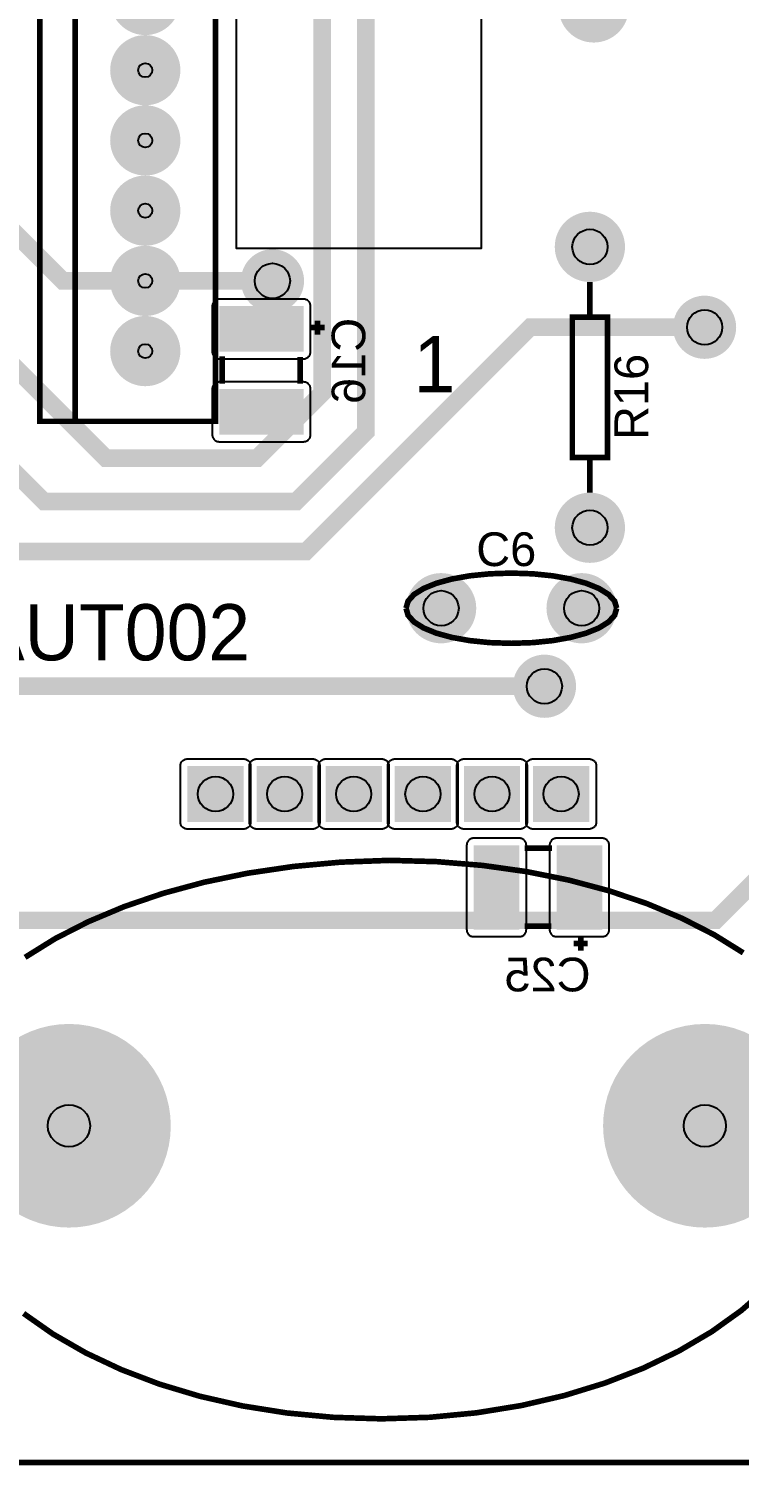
# Model space of a CAD drawing. Header units: inches. Extents: x -2.52 to 2.52, y -2.23 to 2.23.
# Drawn here: x -0.374 to 0.638, y -2.232 to -0.187 of the extents above; entities that cross this region are included whole.
import ezdxf

# ---------------------------------------------------------------- set-up
doc = ezdxf.new("R2010")
doc.units = ezdxf.units.IN
doc.layers.get('0').update_dxf_attribs({"linetype": 'CONTINUOUS'})

# ---------------------------------------------------------------- blocks, each defined once
blk = doc.blocks.new('RPAD')
blk.add_trace([(-0.5, -0.5), (-0.5, 0.5), (0.5, -0.5), (0.5, 0.5)])
blk = doc.blocks.new('EPAD')
at = {"const_width": 0.5}
blk.add_lwpolyline([(-0.25, 0, 1), (0.25, 0, 1)], format="xyb", close=True, dxfattribs=at)

msp = doc.modelspace()

# ---------------------------------------------------------------- linework, layer by layer
for points, const_width in [([(-2.515008, -2.228346), (2.512551, -2.228346), (2.512551, 2.228346), (-2.515008, 2.228346), (-2.515008, -2.228346)], 0.008), ([(-2.515008, -2.228346), (2.512551, -2.228346), (2.512551, 2.228346), (-2.515008, 2.228346), (-2.515008, -2.228346)], 0.008), ([(-2.515008, -2.228346), (2.512551, -2.228346), (2.512551, 2.228346), (-2.515008, 2.228346), (-2.515008, -2.228346)], 0.008), ([(-0.357984, -0.745732), (-0.107984, -0.745732), (-0.107984, 1.354268), (-0.357984, 1.354268), (-0.357984, -0.745732)], 0.008), ([(-0.357984, -0.745732), (-0.107984, -0.745732), (-0.107984, 1.354268), (-0.357984, 1.354268), (-0.357984, -0.745732)], 0.008), ([(-0.357984, -0.745732), (-0.107984, -0.745732), (-0.107984, 1.354268), (-0.357984, 1.354268), (-0.357984, -0.745732)], 0.008), ([(-0.307984, -0.745732), (-0.307984, 1.354268)], 0.008), ([(-0.307984, -0.745732), (-0.307984, 1.354268)], 0.008), ([(-0.307984, -0.745732), (-0.307984, 1.354268)], 0.008), ([(0.360413, -1.123002), (-0.90788, -1.123002), (-0.987512, -1.04337), (-0.987512, 0.538232), (-1.095418, 0.646138)], 0.025), ([(1.766772, -1.148915), (0.911649, -1.148915), (0.604229, -1.456335), (-0.669035, -1.456335), (-1.050504, -1.074866), (-1.050504, 0.423367), (-1.159022, 0.531886)], 0.025), ([(-0.026882, -0.545732), (-0.207984, -0.545732), (-0.325241, -0.545732), (-0.664286, -0.206687), (-0.664286, 0.224193), (-0.684644, 0.244551)], 0.025), ([(-0.664677, -0.397701), (-0.264225, -0.798153), (-0.048511, -0.798153), (0.043984, -0.705658), (0.043984, -0.090614), (0.311701, 0.177102)], 0.025), ([(-0.692236, -0.519748), (-0.35195, -0.860034), (0.00682, -0.860034), (0.10611, -0.760744), (0.10611, -0.494786), (0.10611, -0.161453), (0.322422, 0.054859), (0.516229, 0.054859), (0.591228, 0.129858)], 0.025), ([(0.425087, -0.547307), (0.425087, -0.597307)], 0.008), ([(0.425087, -0.547307), (0.425087, -0.597307)], 0.008), ([(0.425087, -0.547307), (0.425087, -0.597307)], 0.008), ([(-0.705946, -0.647268), (-0.422258, -0.930956), (0.021004, -0.930956), (0.340153, -0.611807), (0.58838, -0.611807)], 0.025), ([(0.02737, -0.612236), (0.04737, -0.612236)], 0.008), ([(0.02737, -0.612236), (0.04737, -0.612236)], 0.008), ([(0.02737, -0.612236), (0.04737, -0.612236)], 0.008), ([(0.03737, -0.622236), (0.03737, -0.602236)], 0.008), ([(0.03737, -0.622236), (0.03737, -0.602236)], 0.008), ([(0.03737, -0.622236), (0.03737, -0.602236)], 0.008), ([(0.400087, -0.797307), (0.450087, -0.797307), (0.450087, -0.597307), (0.400087, -0.597307), (0.400087, -0.797307)], 0.008), ([(0.400087, -0.797307), (0.450087, -0.797307), (0.450087, -0.597307), (0.400087, -0.597307), (0.400087, -0.797307)], 0.008), ([(0.400087, -0.797307), (0.450087, -0.797307), (0.450087, -0.597307), (0.400087, -0.597307), (0.400087, -0.797307)], 0.008), ([(-0.09863, -0.692236), (-0.09863, -0.653236)], 0.008), ([(-0.09863, -0.692236), (-0.09863, -0.653236)], 0.008), ([(-0.09863, -0.692236), (-0.09863, -0.653236)], 0.008), ([(0.01237, -0.692236), (0.01237, -0.654236)], 0.008), ([(0.01237, -0.692236), (0.01237, -0.654236)], 0.008), ([(0.01237, -0.692236), (0.01237, -0.654236)], 0.008), ([(0.425087, -0.797307), (0.425087, -0.847307)], 0.008), ([(0.425087, -0.797307), (0.425087, -0.847307)], 0.008), ([(0.425087, -0.797307), (0.425087, -0.847307)], 0.008), ([(0.163276, -1.011874), (0.166235, -1.001687), (0.17476, -0.992249), (0.188324, -0.983749), (0.206401, -0.976374), (0.228461, -0.970311), (0.253979, -0.965749), (0.282426, -0.962874), (0.313276, -0.961874)], 0.008), ([(0.163276, -1.011874), (0.166235, -1.001687), (0.17476, -0.992249), (0.188324, -0.983749), (0.206401, -0.976374), (0.228461, -0.970311), (0.253979, -0.965749), (0.282426, -0.962874), (0.313276, -0.961874)], 0.008), ([(0.163276, -1.011874), (0.166235, -1.001687), (0.17476, -0.992249), (0.188324, -0.983749), (0.206401, -0.976374), (0.228461, -0.970311), (0.253979, -0.965749), (0.282426, -0.962874), (0.313276, -0.961874)], 0.008), ([(0.463276, -1.011874), (0.460276, -1.001687), (0.45165, -0.992249), (0.437963, -0.983749), (0.419776, -0.976374), (0.39765, -0.970311), (0.37215, -0.965749), (0.343838, -0.962874), (0.313276, -0.961874)], 0.008), ([(0.463276, -1.011874), (0.460276, -1.001687), (0.45165, -0.992249), (0.437963, -0.983749), (0.419776, -0.976374), (0.39765, -0.970311), (0.37215, -0.965749), (0.343838, -0.962874), (0.313276, -0.961874)], 0.008), ([(0.463276, -1.011874), (0.460276, -1.001687), (0.45165, -0.992249), (0.437963, -0.983749), (0.419776, -0.976374), (0.39765, -0.970311), (0.37215, -0.965749), (0.343838, -0.962874), (0.313276, -0.961874)], 0.008), ([(0.163276, -1.011874), (0.166235, -1.022061), (0.17476, -1.031499), (0.188324, -1.039999), (0.206401, -1.047374), (0.228461, -1.053437), (0.253979, -1.057999), (0.282426, -1.060874), (0.313276, -1.061874)], 0.008), ([(0.163276, -1.011874), (0.166235, -1.022061), (0.17476, -1.031499), (0.188324, -1.039999), (0.206401, -1.047374), (0.228461, -1.053437), (0.253979, -1.057999), (0.282426, -1.060874), (0.313276, -1.061874)], 0.008), ([(0.163276, -1.011874), (0.166235, -1.022061), (0.17476, -1.031499), (0.188324, -1.039999), (0.206401, -1.047374), (0.228461, -1.053437), (0.253979, -1.057999), (0.282426, -1.060874), (0.313276, -1.061874)], 0.008), ([(0.463276, -1.011874), (0.460276, -1.022061), (0.45165, -1.031499), (0.437963, -1.039999), (0.419776, -1.047374), (0.39765, -1.053437), (0.37215, -1.057999), (0.343838, -1.060874), (0.313276, -1.061874)], 0.008), ([(0.463276, -1.011874), (0.460276, -1.022061), (0.45165, -1.031499), (0.437963, -1.039999), (0.419776, -1.047374), (0.39765, -1.053437), (0.37215, -1.057999), (0.343838, -1.060874), (0.313276, -1.061874)], 0.008), ([(0.463276, -1.011874), (0.460276, -1.022061), (0.45165, -1.031499), (0.437963, -1.039999), (0.419776, -1.047374), (0.39765, -1.053437), (0.37215, -1.057999), (0.343838, -1.060874), (0.313276, -1.061874)], 0.008), ([(0.332126, -1.353512), (0.371126, -1.353512)], 0.008), ([(0.332126, -1.353512), (0.371126, -1.353512)], 0.008), ([(0.332126, -1.353512), (0.371126, -1.353512)], 0.008), ([(0.140047, -1.370929), (0.070206, -1.373511), (0.002704, -1.37967), (-0.062158, -1.389242), (-0.124082, -1.40206), (-0.18277, -1.417959), (-0.237921, -1.436774), (-0.289239, -1.458339), (-0.336423, -1.482488), (-0.379175, -1.509057)], 0.008), ([(0.140047, -1.370929), (0.070206, -1.373511), (0.002704, -1.37967), (-0.062158, -1.389242), (-0.124082, -1.40206), (-0.18277, -1.417959), (-0.237921, -1.436774), (-0.289239, -1.458339), (-0.336423, -1.482488), (-0.379175, -1.509057)], 0.008), ([(0.140047, -1.370929), (0.070206, -1.373511), (0.002704, -1.37967), (-0.062158, -1.389242), (-0.124082, -1.40206), (-0.18277, -1.417959), (-0.237921, -1.436774), (-0.289239, -1.458339), (-0.336423, -1.482488), (-0.379175, -1.509057)], 0.008), ([(0.643458, -1.502617), (0.601877, -1.476767), (0.556013, -1.45333), (0.506165, -1.432474), (0.452629, -1.414367), (0.395703, -1.399176), (0.335684, -1.38707), (0.272871, -1.378215), (0.207559, -1.372778), (0.140047, -1.370929)], 0.008), ([(0.643458, -1.502617), (0.601877, -1.476767), (0.556013, -1.45333), (0.506165, -1.432474), (0.452629, -1.414367), (0.395703, -1.399176), (0.335684, -1.38707), (0.272871, -1.378215), (0.207559, -1.372778), (0.140047, -1.370929)], 0.008), ([(0.643458, -1.502617), (0.601877, -1.476767), (0.556013, -1.45333), (0.506165, -1.432474), (0.452629, -1.414367), (0.395703, -1.399176), (0.335684, -1.38707), (0.272871, -1.378215), (0.207559, -1.372778), (0.140047, -1.370929)], 0.008), ([(0.332126, -1.464512), (0.370126, -1.464512)], 0.008), ([(0.332126, -1.464512), (0.370126, -1.464512)], 0.008), ([(0.332126, -1.464512), (0.370126, -1.464512)], 0.008), ([(0.402126, -1.489512), (0.422126, -1.489512)], 0.008), ([(0.402126, -1.489512), (0.422126, -1.489512)], 0.008), ([(0.402126, -1.489512), (0.422126, -1.489512)], 0.008), ([(0.412126, -1.479512), (0.412126, -1.499512)], 0.008), ([(0.412126, -1.479512), (0.412126, -1.499512)], 0.008), ([(0.412126, -1.479512), (0.412126, -1.499512)], 0.008), ([(-0.381277, -2.016108), (-0.339191, -2.045572), (-0.292772, -2.072285), (-0.242319, -2.096057), (-0.188134, -2.116695), (-0.130518, -2.134009), (-0.069772, -2.147808), (-0.006197, -2.157901), (0.059906, -2.164097), (0.128236, -2.166205), (0.196976, -2.164037), (0.263475, -2.157666), (0.32743, -2.147287), (0.38854, -2.133098), (0.446501, -2.115294), (0.50101, -2.094071), (0.551765, -2.069627), (0.598463, -2.042158), (0.6408, -2.01186), (0.678475, -1.97893)], 0.008), ([(-0.381277, -2.016108), (-0.339191, -2.045572), (-0.292772, -2.072285), (-0.242319, -2.096057), (-0.188134, -2.116695), (-0.130518, -2.134009), (-0.069772, -2.147808), (-0.006197, -2.157901), (0.059906, -2.164097), (0.128236, -2.166205), (0.196976, -2.164037), (0.263475, -2.157666), (0.32743, -2.147287), (0.38854, -2.133098), (0.446501, -2.115294), (0.50101, -2.094071), (0.551765, -2.069627), (0.598463, -2.042158), (0.6408, -2.01186), (0.678475, -1.97893)], 0.008), ([(-0.381277, -2.016108), (-0.339191, -2.045572), (-0.292772, -2.072285), (-0.242319, -2.096057), (-0.188134, -2.116695), (-0.130518, -2.134009), (-0.069772, -2.147808), (-0.006197, -2.157901), (0.059906, -2.164097), (0.128236, -2.166205), (0.196976, -2.164037), (0.263475, -2.157666), (0.32743, -2.147287), (0.38854, -2.133098), (0.446501, -2.115294), (0.50101, -2.094071), (0.551765, -2.069627), (0.598463, -2.042158), (0.6408, -2.01186), (0.678475, -1.97893)], 0.008)]:
    msp.add_lwpolyline(points, dxfattribs=dict(const_width=const_width))
msp.add_lwpolyline([(-0.078673, 1.211748), (-0.078673, -0.499276), (0.270933, -0.499276), (0.270933, 1.211748), (-0.078673, 1.211748)])
for points in [[(0.02737, -0.646736), (0.02737, -0.581736), (0.02732, -0.580697), (0.027171, -0.579692), (0.026929, -0.578725), (0.026598, -0.577801), (0.026184, -0.576924), (0.025689, -0.5761), (0.02512, -0.575333), (0.02448, -0.574627), (0.023773, -0.573987), (0.023006, -0.573417), (0.022182, -0.572923), (0.021306, -0.572508), (0.020381, -0.572177), (0.019415, -0.571935), (0.018409, -0.571787), (0.01737, -0.571736), (-0.10263, -0.571736), (-0.103669, -0.571787), (-0.104674, -0.571935), (-0.105641, -0.572177), (-0.106565, -0.572508), (-0.107442, -0.572923), (-0.108266, -0.573417), (-0.109033, -0.573987), (-0.109739, -0.574627), (-0.11038, -0.575333), (-0.110949, -0.5761), (-0.111444, -0.576924), (-0.111858, -0.577801), (-0.112189, -0.578725), (-0.112431, -0.579692), (-0.11258, -0.580697), (-0.11263, -0.581736), (-0.11263, -0.646736), (-0.11258, -0.647776), (-0.112431, -0.648781), (-0.112189, -0.649748), (-0.111858, -0.650672), (-0.111444, -0.651548), (-0.110949, -0.652372), (-0.11038, -0.65314), (-0.109739, -0.653846), (-0.109033, -0.654486), (-0.108266, -0.655055), (-0.107442, -0.65555), (-0.106565, -0.655965), (-0.105641, -0.656295), (-0.104674, -0.656537), (-0.103669, -0.656686), (-0.10263, -0.656736), (0.01737, -0.656736), (0.018409, -0.656686), (0.019415, -0.656537), (0.020381, -0.656295), (0.021306, -0.655965), (0.022182, -0.65555), (0.023006, -0.655055), (0.023773, -0.654486), (0.02448, -0.653846), (0.02512, -0.65314), (0.025689, -0.652372), (0.026184, -0.651548), (0.026598, -0.650672), (0.026929, -0.649748), (0.027171, -0.648781), (0.02732, -0.647776), (0.02737, -0.646736)], [(0.02737, -0.764736), (0.02737, -0.699736), (0.02732, -0.698697), (0.027171, -0.697692), (0.026929, -0.696725), (0.026598, -0.695801), (0.026184, -0.694924), (0.025689, -0.6941), (0.02512, -0.693333), (0.02448, -0.692627), (0.023773, -0.691987), (0.023006, -0.691417), (0.022182, -0.690923), (0.021306, -0.690508), (0.020381, -0.690177), (0.019415, -0.689935), (0.018409, -0.689787), (0.01737, -0.689736), (-0.10263, -0.689736), (-0.103669, -0.689787), (-0.104674, -0.689935), (-0.105641, -0.690177), (-0.106565, -0.690508), (-0.107442, -0.690923), (-0.108266, -0.691417), (-0.109033, -0.691987), (-0.109739, -0.692627), (-0.11038, -0.693333), (-0.110949, -0.6941), (-0.111444, -0.694924), (-0.111858, -0.695801), (-0.112189, -0.696725), (-0.112431, -0.697692), (-0.11258, -0.698697), (-0.11263, -0.699736), (-0.11263, -0.764736), (-0.11258, -0.765776), (-0.112431, -0.766781), (-0.112189, -0.767748), (-0.111858, -0.768672), (-0.111444, -0.769548), (-0.110949, -0.770372), (-0.11038, -0.77114), (-0.109739, -0.771846), (-0.109033, -0.772486), (-0.108266, -0.773055), (-0.107442, -0.77355), (-0.106565, -0.773965), (-0.105641, -0.774295), (-0.104674, -0.774537), (-0.103669, -0.774686), (-0.10263, -0.774736), (0.01737, -0.774736), (0.018409, -0.774686), (0.019415, -0.774537), (0.020381, -0.774295), (0.021306, -0.773965), (0.022182, -0.77355), (0.023006, -0.773055), (0.023773, -0.772486), (0.02448, -0.771846), (0.02512, -0.77114), (0.025689, -0.770372), (0.026184, -0.769548), (0.026598, -0.768672), (0.026929, -0.767748), (0.027171, -0.766781), (0.02732, -0.765776), (0.02737, -0.764736)], [(-0.067984, -1.326441), (-0.147984, -1.326441), (-0.149024, -1.326391), (-0.150029, -1.326242), (-0.150996, -1.326), (-0.15192, -1.325669), (-0.152796, -1.325255), (-0.15362, -1.32476), (-0.154388, -1.324191), (-0.155094, -1.32355), (-0.155734, -1.322844), (-0.156303, -1.322077), (-0.156798, -1.321253), (-0.157213, -1.320376), (-0.157543, -1.319452), (-0.157785, -1.318485), (-0.157934, -1.31748), (-0.157984, -1.316441), (-0.157984, -1.236441), (-0.157934, -1.235402), (-0.157785, -1.234396), (-0.157543, -1.23343), (-0.157213, -1.232506), (-0.156798, -1.231629), (-0.156303, -1.230805), (-0.155734, -1.230038), (-0.155094, -1.229331), (-0.154388, -1.228691), (-0.15362, -1.228122), (-0.152796, -1.227627), (-0.15192, -1.227213), (-0.150996, -1.226882), (-0.150029, -1.22664), (-0.149024, -1.226491), (-0.147984, -1.226441), (-0.067984, -1.226441), (-0.066945, -1.226491), (-0.06594, -1.22664), (-0.064973, -1.226882), (-0.064049, -1.227213), (-0.063172, -1.227627), (-0.062348, -1.228122), (-0.061581, -1.228691), (-0.060875, -1.229331), (-0.060235, -1.230038), (-0.059665, -1.230805), (-0.059171, -1.231629), (-0.058756, -1.232506), (-0.058425, -1.23343), (-0.058183, -1.234396), (-0.058035, -1.235402), (-0.057984, -1.236441), (-0.057984, -1.316441), (-0.058035, -1.31748), (-0.058183, -1.318485), (-0.058425, -1.319452), (-0.058756, -1.320376), (-0.059171, -1.321253), (-0.059665, -1.322077), (-0.060235, -1.322844), (-0.060875, -1.32355), (-0.061581, -1.324191), (-0.062348, -1.32476), (-0.063172, -1.325255), (-0.064049, -1.325669), (-0.064973, -1.326), (-0.06594, -1.326242), (-0.066945, -1.326391), (-0.067984, -1.326441)], [(0.030441, -1.326441), (-0.049559, -1.326441), (-0.050598, -1.326391), (-0.051604, -1.326242), (-0.05257, -1.326), (-0.053494, -1.325669), (-0.054371, -1.325255), (-0.055195, -1.32476), (-0.055963, -1.324191), (-0.056669, -1.32355), (-0.057309, -1.322844), (-0.057878, -1.322077), (-0.058372, -1.321253), (-0.058787, -1.320376), (-0.059118, -1.319452), (-0.05936, -1.318485), (-0.059509, -1.31748), (-0.059559, -1.316441), (-0.059559, -1.236441), (-0.059509, -1.235402), (-0.05936, -1.234396), (-0.059118, -1.23343), (-0.058787, -1.232506), (-0.058372, -1.231629), (-0.057878, -1.230805), (-0.057309, -1.230038), (-0.056669, -1.229331), (-0.055963, -1.228691), (-0.055195, -1.228122), (-0.054371, -1.227627), (-0.053494, -1.227213), (-0.05257, -1.226882), (-0.051604, -1.22664), (-0.050598, -1.226491), (-0.049559, -1.226441), (0.030441, -1.226441), (0.03148, -1.226491), (0.032485, -1.22664), (0.033452, -1.226882), (0.034376, -1.227213), (0.035253, -1.227627), (0.036077, -1.228122), (0.036844, -1.228691), (0.03755, -1.229331), (0.038191, -1.230038), (0.03876, -1.230805), (0.039254, -1.231629), (0.039669, -1.232506), (0.04, -1.23343), (0.040242, -1.234396), (0.040391, -1.235402), (0.040441, -1.236441), (0.040441, -1.316441), (0.040391, -1.31748), (0.040242, -1.318485), (0.04, -1.319452), (0.039669, -1.320376), (0.039254, -1.321253), (0.03876, -1.322077), (0.038191, -1.322844), (0.03755, -1.32355), (0.036844, -1.324191), (0.036077, -1.32476), (0.035253, -1.325255), (0.034376, -1.325669), (0.033452, -1.326), (0.032485, -1.326242), (0.03148, -1.326391), (0.030441, -1.326441)], [(0.128866, -1.326441), (0.048866, -1.326441), (0.047827, -1.326391), (0.046822, -1.326242), (0.045855, -1.326), (0.044931, -1.325669), (0.044054, -1.325255), (0.04323, -1.32476), (0.042463, -1.324191), (0.041757, -1.32355), (0.041117, -1.322844), (0.040547, -1.322077), (0.040053, -1.321253), (0.039638, -1.320376), (0.039307, -1.319452), (0.039065, -1.318485), (0.038917, -1.31748), (0.038866, -1.316441), (0.038866, -1.236441), (0.038917, -1.235402), (0.039065, -1.234396), (0.039307, -1.23343), (0.039638, -1.232506), (0.040053, -1.231629), (0.040547, -1.230805), (0.041117, -1.230038), (0.041757, -1.229331), (0.042463, -1.228691), (0.04323, -1.228122), (0.044054, -1.227627), (0.044931, -1.227213), (0.045855, -1.226882), (0.046822, -1.22664), (0.047827, -1.226491), (0.048866, -1.226441), (0.128866, -1.226441), (0.129906, -1.226491), (0.130911, -1.22664), (0.131878, -1.226882), (0.132802, -1.227213), (0.133678, -1.227627), (0.134502, -1.228122), (0.13527, -1.228691), (0.135976, -1.229331), (0.136616, -1.230038), (0.137185, -1.230805), (0.13768, -1.231629), (0.138094, -1.232506), (0.138425, -1.23343), (0.138667, -1.234396), (0.138816, -1.235402), (0.138866, -1.236441), (0.138866, -1.316441), (0.138816, -1.31748), (0.138667, -1.318485), (0.138425, -1.319452), (0.138094, -1.320376), (0.13768, -1.321253), (0.137185, -1.322077), (0.136616, -1.322844), (0.135976, -1.32355), (0.13527, -1.324191), (0.134502, -1.32476), (0.133678, -1.325255), (0.132802, -1.325669), (0.131878, -1.326), (0.130911, -1.326242), (0.129906, -1.326391), (0.128866, -1.326441)], [(0.227291, -1.326441), (0.147291, -1.326441), (0.146252, -1.326391), (0.145247, -1.326242), (0.14428, -1.326), (0.143356, -1.325669), (0.14248, -1.325255), (0.141656, -1.32476), (0.140888, -1.324191), (0.140182, -1.32355), (0.139542, -1.322844), (0.138972, -1.322077), (0.138478, -1.321253), (0.138063, -1.320376), (0.137732, -1.319452), (0.13749, -1.318485), (0.137342, -1.31748), (0.137291, -1.316441), (0.137291, -1.236441), (0.137342, -1.235402), (0.13749, -1.234396), (0.137732, -1.23343), (0.138063, -1.232506), (0.138478, -1.231629), (0.138972, -1.230805), (0.139542, -1.230038), (0.140182, -1.229331), (0.140888, -1.228691), (0.141656, -1.228122), (0.14248, -1.227627), (0.143356, -1.227213), (0.14428, -1.226882), (0.145247, -1.22664), (0.146252, -1.226491), (0.147291, -1.226441), (0.227291, -1.226441), (0.228331, -1.226491), (0.229336, -1.22664), (0.230303, -1.226882), (0.231227, -1.227213), (0.232103, -1.227627), (0.232927, -1.228122), (0.233695, -1.228691), (0.234401, -1.229331), (0.235041, -1.230038), (0.23561, -1.230805), (0.236105, -1.231629), (0.23652, -1.232506), (0.23685, -1.23343), (0.237093, -1.234396), (0.237241, -1.235402), (0.237291, -1.236441), (0.237291, -1.316441), (0.237241, -1.31748), (0.237093, -1.318485), (0.23685, -1.319452), (0.23652, -1.320376), (0.236105, -1.321253), (0.23561, -1.322077), (0.235041, -1.322844), (0.234401, -1.32355), (0.233695, -1.324191), (0.232927, -1.32476), (0.232103, -1.325255), (0.231227, -1.325669), (0.230303, -1.326), (0.229336, -1.326242), (0.228331, -1.326391), (0.227291, -1.326441)], [(0.325717, -1.326441), (0.245717, -1.326441), (0.244677, -1.326391), (0.243672, -1.326242), (0.242705, -1.326), (0.241781, -1.325669), (0.240905, -1.325255), (0.240081, -1.32476), (0.239313, -1.324191), (0.238607, -1.32355), (0.237967, -1.322844), (0.237398, -1.322077), (0.236903, -1.321253), (0.236488, -1.320376), (0.236157, -1.319452), (0.235915, -1.318485), (0.235767, -1.31748), (0.235717, -1.316441), (0.235717, -1.236441), (0.235767, -1.235402), (0.235915, -1.234396), (0.236157, -1.23343), (0.236488, -1.232506), (0.236903, -1.231629), (0.237398, -1.230805), (0.237967, -1.230038), (0.238607, -1.229331), (0.239313, -1.228691), (0.240081, -1.228122), (0.240905, -1.227627), (0.241781, -1.227213), (0.242705, -1.226882), (0.243672, -1.22664), (0.244677, -1.226491), (0.245717, -1.226441), (0.325717, -1.226441), (0.326756, -1.226491), (0.327761, -1.22664), (0.328728, -1.226882), (0.329652, -1.227213), (0.330528, -1.227627), (0.331352, -1.228122), (0.33212, -1.228691), (0.332826, -1.229331), (0.333466, -1.230038), (0.334035, -1.230805), (0.33453, -1.231629), (0.334945, -1.232506), (0.335276, -1.23343), (0.335518, -1.234396), (0.335666, -1.235402), (0.335717, -1.236441), (0.335717, -1.316441), (0.335666, -1.31748), (0.335518, -1.318485), (0.335276, -1.319452), (0.334945, -1.320376), (0.33453, -1.321253), (0.334035, -1.322077), (0.333466, -1.322844), (0.332826, -1.32355), (0.33212, -1.324191), (0.331352, -1.32476), (0.330528, -1.325255), (0.329652, -1.325669), (0.328728, -1.326), (0.327761, -1.326242), (0.326756, -1.326391), (0.325717, -1.326441)], [(0.424142, -1.326441), (0.344142, -1.326441), (0.343102, -1.326391), (0.342097, -1.326242), (0.34113, -1.326), (0.340206, -1.325669), (0.33933, -1.325255), (0.338506, -1.32476), (0.337738, -1.324191), (0.337032, -1.32355), (0.336392, -1.322844), (0.335823, -1.322077), (0.335328, -1.321253), (0.334913, -1.320376), (0.334583, -1.319452), (0.334341, -1.318485), (0.334192, -1.31748), (0.334142, -1.316441), (0.334142, -1.236441), (0.334192, -1.235402), (0.334341, -1.234396), (0.334583, -1.23343), (0.334913, -1.232506), (0.335328, -1.231629), (0.335823, -1.230805), (0.336392, -1.230038), (0.337032, -1.229331), (0.337738, -1.228691), (0.338506, -1.228122), (0.33933, -1.227627), (0.340206, -1.227213), (0.34113, -1.226882), (0.342097, -1.22664), (0.343102, -1.226491), (0.344142, -1.226441), (0.424142, -1.226441), (0.425181, -1.226491), (0.426186, -1.22664), (0.427153, -1.226882), (0.428077, -1.227213), (0.428954, -1.227627), (0.429778, -1.228122), (0.430545, -1.228691), (0.431251, -1.229331), (0.431891, -1.230038), (0.432461, -1.230805), (0.432955, -1.231629), (0.43337, -1.232506), (0.433701, -1.23343), (0.433943, -1.234396), (0.434091, -1.235402), (0.434142, -1.236441), (0.434142, -1.316441), (0.434091, -1.31748), (0.433943, -1.318485), (0.433701, -1.319452), (0.43337, -1.320376), (0.432955, -1.321253), (0.432461, -1.322077), (0.431891, -1.322844), (0.431251, -1.32355), (0.430545, -1.324191), (0.429778, -1.32476), (0.428954, -1.325255), (0.428077, -1.325669), (0.427153, -1.326), (0.426186, -1.326242), (0.425181, -1.326391), (0.424142, -1.326441)], [(0.259626, -1.479512), (0.324626, -1.479512), (0.325665, -1.479461), (0.32667, -1.479313), (0.327637, -1.479071), (0.328561, -1.47874), (0.329438, -1.478326), (0.330262, -1.477831), (0.33103, -1.477261), (0.331735, -1.476621), (0.332376, -1.475915), (0.332945, -1.475148), (0.333439, -1.474324), (0.333854, -1.473447), (0.334185, -1.472523), (0.334427, -1.471556), (0.334576, -1.470551), (0.334626, -1.469512), (0.334626, -1.349512), (0.334576, -1.348472), (0.334427, -1.347467), (0.334185, -1.3465), (0.333854, -1.345576), (0.333439, -1.3447), (0.332945, -1.343876), (0.332376, -1.343109), (0.331735, -1.342402), (0.33103, -1.341762), (0.330262, -1.341193), (0.329438, -1.340698), (0.328561, -1.340283), (0.327637, -1.339953), (0.32667, -1.339711), (0.325665, -1.339562), (0.324626, -1.339512), (0.259626, -1.339512), (0.258587, -1.339562), (0.257581, -1.339711), (0.256615, -1.339953), (0.255691, -1.340283), (0.254814, -1.340698), (0.25399, -1.341193), (0.253222, -1.341762), (0.252517, -1.342402), (0.251876, -1.343109), (0.251307, -1.343876), (0.250813, -1.3447), (0.250398, -1.345576), (0.250067, -1.3465), (0.249825, -1.347467), (0.249676, -1.348472), (0.249626, -1.349512), (0.249626, -1.469512), (0.249676, -1.470551), (0.249825, -1.471556), (0.250067, -1.472523), (0.250398, -1.473447), (0.250813, -1.474324), (0.251307, -1.475148), (0.251876, -1.475915), (0.252517, -1.476621), (0.253222, -1.477261), (0.25399, -1.477831), (0.254814, -1.478326), (0.255691, -1.47874), (0.256615, -1.479071), (0.257581, -1.479313), (0.258587, -1.479461), (0.259626, -1.479512)], [(0.377626, -1.479512), (0.442626, -1.479512), (0.443665, -1.479461), (0.44467, -1.479313), (0.445637, -1.479071), (0.446561, -1.47874), (0.447438, -1.478326), (0.448262, -1.477831), (0.44903, -1.477261), (0.449735, -1.476621), (0.450376, -1.475915), (0.450945, -1.475148), (0.451439, -1.474324), (0.451854, -1.473447), (0.452185, -1.472523), (0.452427, -1.471556), (0.452576, -1.470551), (0.452626, -1.469512), (0.452626, -1.349512), (0.452576, -1.348472), (0.452427, -1.347467), (0.452185, -1.3465), (0.451854, -1.345576), (0.451439, -1.3447), (0.450945, -1.343876), (0.450376, -1.343109), (0.449735, -1.342402), (0.44903, -1.341762), (0.448262, -1.341193), (0.447438, -1.340698), (0.446561, -1.340283), (0.445637, -1.339953), (0.44467, -1.339711), (0.443665, -1.339562), (0.442626, -1.339512), (0.377626, -1.339512), (0.376587, -1.339562), (0.375581, -1.339711), (0.374615, -1.339953), (0.373691, -1.340283), (0.372814, -1.340698), (0.37199, -1.341193), (0.371222, -1.341762), (0.370517, -1.342402), (0.369876, -1.343109), (0.369307, -1.343876), (0.368813, -1.3447), (0.368398, -1.345576), (0.368067, -1.3465), (0.367825, -1.347467), (0.367676, -1.348472), (0.367626, -1.349512), (0.367626, -1.469512), (0.367676, -1.470551), (0.367825, -1.471556), (0.368067, -1.472523), (0.368398, -1.473447), (0.368813, -1.474324), (0.369307, -1.475148), (0.369876, -1.475915), (0.370517, -1.476621), (0.371222, -1.477261), (0.37199, -1.477831), (0.372814, -1.478326), (0.373691, -1.47874), (0.374615, -1.479071), (0.375581, -1.479313), (0.376587, -1.479461), (0.377626, -1.479512)]]:
    msp.add_lwpolyline(points, close=True)
for centre, radius in [((-0.207984, -0.245732), 0.01), ((-0.207984, -0.345732), 0.01), ((-0.207984, -0.445732), 0.01), ((0.425087, -0.497307), 0.025), ((-0.026882, -0.545732), 0.025), ((-0.207984, -0.545732), 0.01), ((0.58838, -0.611807), 0.025), ((-0.207984, -0.645732), 0.01), ((0.425087, -0.897307), 0.025), ((0.213276, -1.011874), 0.025), ((0.413276, -1.011874), 0.025), ((0.360413, -1.123002), 0.025), ((-0.107984, -1.276441), 0.025), ((-0.009559, -1.276441), 0.025), ((0.088866, -1.276441), 0.025), ((0.187291, -1.276441), 0.025), ((0.285717, -1.276441), 0.025), ((0.384142, -1.276441), 0.025), ((-0.316646, -1.748882), 0.03), ((0.588866, -1.748882), 0.03)]:
    msp.add_circle(centre, radius)

# ---------------------------------------------------------------- block references
for p, xscale, yscale in [((-0.207984, -0.145732), 0.1, 0.1), ((0.430598, -0.156362), 0.1, 0.1), ((0.430598, -0.156362), 0.08, 0.08), ((-0.207984, -0.245732), 0.1, 0.1), ((-0.207984, -0.245732), 0.08, 0.08), ((-0.207984, -0.345732), 0.1, 0.1), ((-0.207984, -0.345732), 0.08, 0.08), ((-0.207984, -0.445732), 0.1, 0.1), ((-0.207984, -0.445732), 0.08, 0.08), ((0.425087, -0.497307), 0.1, 0.1), ((0.425087, -0.497307), 0.08, 0.08), ((-0.207984, -0.545732), 0.1, 0.1), ((-0.207984, -0.545732), 0.08, 0.08), ((-0.026882, -0.545732), 0.09, 0.09), ((-0.026882, -0.545732), 0.07, 0.07), ((0.58838, -0.611807), 0.09, 0.09), ((0.58838, -0.611807), 0.07, 0.07), ((-0.207984, -0.645732), 0.1, 0.1), ((-0.207984, -0.645732), 0.08, 0.08), ((0.425087, -0.897307), 0.1, 0.1), ((0.425087, -0.897307), 0.08, 0.08), ((0.213276, -1.011874), 0.1, 0.1), ((0.213276, -1.011874), 0.08, 0.08), ((0.413276, -1.011874), 0.1, 0.1), ((0.413276, -1.011874), 0.08, 0.08), ((0.360413, -1.123002), 0.09, 0.09), ((0.360413, -1.123002), 0.07, 0.07), ((-0.316646, -1.748882), 0.29, 0.29), ((0.588866, -1.748882), 0.29, 0.29), ((-0.316646, -1.748882), 0.25, 0.25), ((0.588866, -1.748882), 0.25, 0.25)]:
    msp.add_blockref('EPAD', p, dxfattribs=dict(xscale=xscale, yscale=yscale))
for p, xscale, yscale, rotation in [((-0.04263, -0.614236), 0.065, 0.12, 270), ((-0.04263, -0.732236), 0.065, 0.12, 270), ((-0.107984, -1.276441), 0.08, 0.08, 180), ((-0.009559, -1.276441), 0.08, 0.08, 180), ((0.088866, -1.276441), 0.08, 0.08, 180), ((0.187291, -1.276441), 0.08, 0.08, 180), ((0.285717, -1.276441), 0.08, 0.08, 180), ((0.384142, -1.276441), 0.08, 0.08, 180), ((0.292126, -1.409512), 0.065, 0.12, 180), ((0.410126, -1.409512), 0.065, 0.12, 180)]:
    msp.add_blockref('RPAD', p, dxfattribs=dict(xscale=xscale, yscale=yscale, rotation=rotation))

# ---------------------------------------------------------------- texts
at = {"text_generation_flag": 2, "width": 1.041667}
msp.add_text('C16', height=0.048, rotation=90, dxfattribs=at).set_placement((0.10537, -0.598236))
msp.add_text('C16', height=0.048, rotation=90, dxfattribs=at).set_placement((0.10537, -0.598236))
msp.add_text('C16', height=0.048, rotation=90, dxfattribs=at).set_placement((0.10537, -0.598236))
for s, p in [('1', (0.173906, -0.704236)), ('1', (0.173906, -0.704236)), ('1', (0.173906, -0.704236)), ('DIELEC-AUT002', (-0.873178, -1.086126)), ('DIELEC-AUT002', (-0.873178, -1.086126)), ('DIELEC-AUT002', (-0.873178, -1.086126))]:
    msp.add_text(s, height=0.08).set_placement(p)
at = {"width": 1.041667}
msp.add_text('R16', height=0.048, rotation=90, dxfattribs=at).set_placement((0.508087, -0.772307))
msp.add_text('R16', height=0.048, rotation=90, dxfattribs=at).set_placement((0.508087, -0.772307))
msp.add_text('R16', height=0.048, rotation=90, dxfattribs=at).set_placement((0.508087, -0.772307))
msp.add_text('C6', height=0.048, dxfattribs=at).set_placement((0.263276, -0.951874))
msp.add_text('C6', height=0.048, dxfattribs=at).set_placement((0.263276, -0.951874))
msp.add_text('C6', height=0.048, dxfattribs=at).set_placement((0.263276, -0.951874))
at = {"text_generation_flag": 2, "width": 1.041667}
msp.add_text('C25', height=0.048, dxfattribs=at).set_placement((0.426126, -1.557512))
msp.add_text('C25', height=0.048, dxfattribs=at).set_placement((0.426126, -1.557512))
msp.add_text('C25', height=0.048, dxfattribs=at).set_placement((0.426126, -1.557512))

doc.saveas('drawing.dxf')
